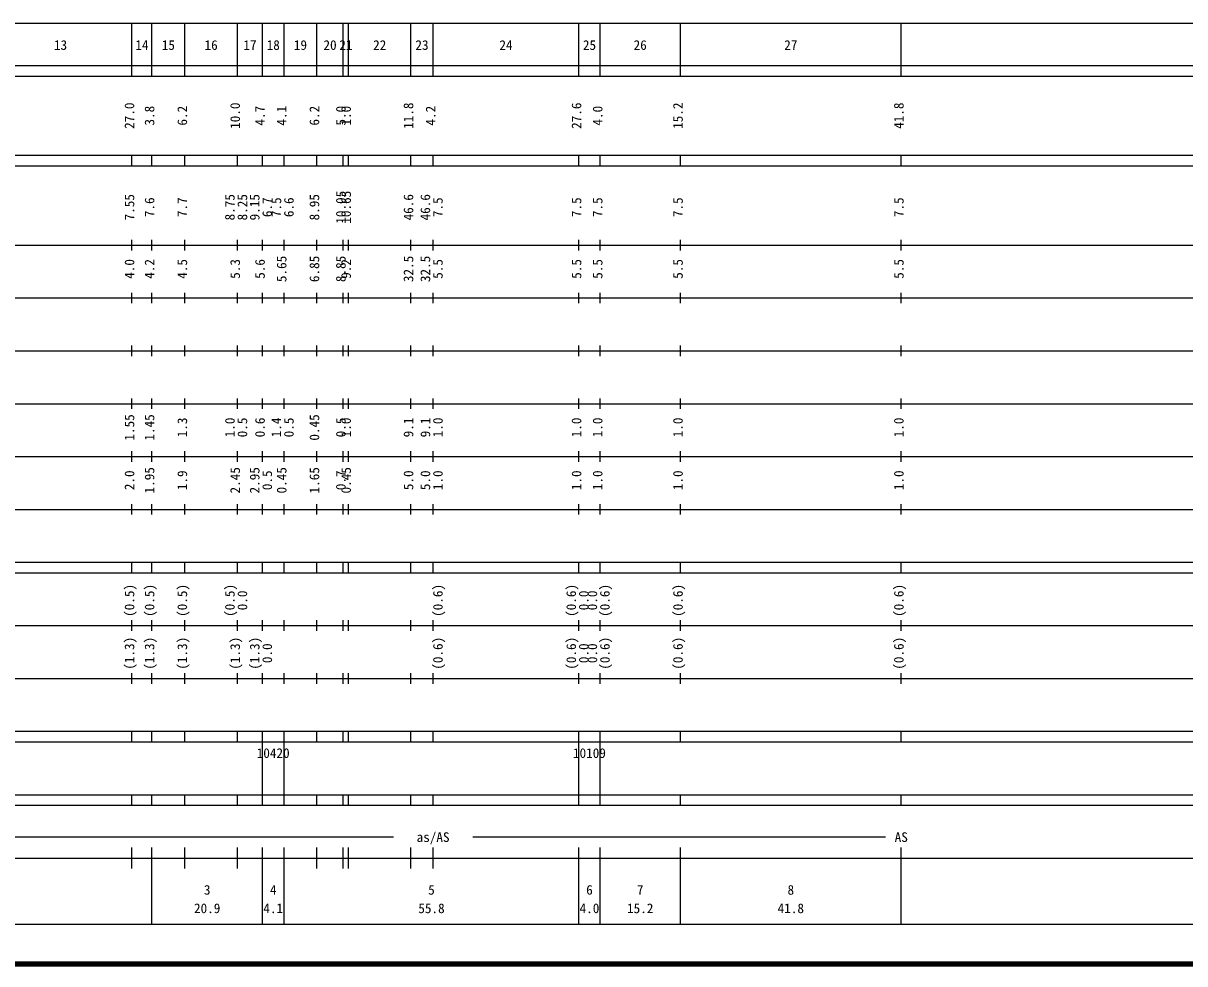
# Model space of a CAD drawing. Units: millimetres on the paper, enlarged 1000 times. Extents: x 40000 to 680000, y 20000 to 380000.
# Drawn here: x 243638 to 463456, y 20000 to 198000 of the extents above; entities that cross this region are included whole.
import ezdxf
from ezdxf.enums import TextEntityAlignment as Align

# ---------------------------------------------------------------- set-up
doc = ezdxf.new("R2010")
doc.units = ezdxf.units.MM
doc.header["$LTSCALE"] = 1000
doc.layers.add('M-TTL', color=2, linetype='Continuous', lineweight=140)
doc.layers.add('M-TTL-BAND', color=7, linetype='Continuous', lineweight=25)
doc.styles.add('ＭＳ ゴシック', font='')
doc.styles.get('ＭＳ ゴシック').set_extended_font_data('MS Gothic')

msp = doc.modelspace()

# ---------------------------------------------------------------- linework, layer by layer
at = {"layer": 'M-TTL'}
msp.add_line((40000, 20000), (680000, 20000), dxfattribs=at)
at = {"layer": 'M-TTL-BAND'}
for p, q in [((68000, 198000), (579000, 198000)), ((264200, 188000), (264200, 198000)), ((268000, 188000), (268000, 198000)), ((274200, 188000), (274200, 198000)), ((284200, 188000), (284200, 198000)), ((288900, 188000), (288900, 198000)), ((293000, 188000), (293000, 198000)), ((299200, 188000), (299200, 198000)), ((304200, 188000), (304200, 198000)), ((305200, 188000), (305200, 198000)), ((317000, 188000), (317000, 198000)), ((321200, 188000), (321200, 198000)), ((348800, 188000), (348800, 198000)), ((352800, 188000), (352800, 198000)), ((368000, 188000), (368000, 198000)), ((409800, 188000), (409800, 198000)), ((40000, 190000), (579000, 190000)), ((40000, 188000), (579000, 188000)), ((40000, 173000), (579000, 173000)), ((264200, 171000), (264200, 173000)), ((268000, 171000), (268000, 173000)), ((274200, 171000), (274200, 173000)), ((284200, 171000), (284200, 173000)), ((288900, 171000), (288900, 173000)), ((293000, 171000), (293000, 173000)), ((299200, 171000), (299200, 173000)), ((304200, 171000), (304200, 173000)), ((305200, 171000), (305200, 173000)), ((317000, 171000), (317000, 173000)), ((321200, 171000), (321200, 173000)), ((348800, 171000), (348800, 173000)), ((352800, 171000), (352800, 173000)), ((368000, 171000), (368000, 173000)), ((409800, 171000), (409800, 173000)), ((40000, 171000), (579000, 171000)), ((264200, 155000), (264200, 157000)), ((268000, 155000), (268000, 157000)), ((274200, 155000), (274200, 157000)), ((284200, 155000), (284200, 157000)), ((288900, 155000), (288900, 157000)), ((293000, 155000), (293000, 157000)), ((299200, 155000), (299200, 157000)), ((304200, 155000), (304200, 157000)), ((305200, 155000), (305200, 157000)), ((317000, 155000), (317000, 157000)), ((321200, 155000), (321200, 157000)), ((348800, 155000), (348800, 157000)), ((352800, 155000), (352800, 157000)), ((368000, 155000), (368000, 157000)), ((409800, 155000), (409800, 157000)), ((40000, 156000), (579000, 156000)), ((46000, 146000), (579000, 146000)), ((264200, 145000), (264200, 147000)), ((268000, 145000), (268000, 147000)), ((274200, 145000), (274200, 147000)), ((284200, 145000), (284200, 147000)), ((288900, 145000), (288900, 147000)), ((293000, 145000), (293000, 147000)), ((299200, 145000), (299200, 147000)), ((304200, 145000), (304200, 147000)), ((305200, 145000), (305200, 147000)), ((317000, 145000), (317000, 147000)), ((321200, 145000), (321200, 147000)), ((348800, 145000), (348800, 147000)), ((352800, 145000), (352800, 147000)), ((368000, 145000), (368000, 147000)), ((409800, 145000), (409800, 147000)), ((264200, 135000), (264200, 137000)), ((268000, 135000), (268000, 137000)), ((274200, 135000), (274200, 137000)), ((284200, 135000), (284200, 137000)), ((288900, 135000), (288900, 137000)), ((293000, 135000), (293000, 137000)), ((299200, 135000), (299200, 137000)), ((304200, 135000), (304200, 137000)), ((305200, 135000), (305200, 137000)), ((317000, 135000), (317000, 137000)), ((321200, 135000), (321200, 137000)), ((348800, 135000), (348800, 137000)), ((352800, 135000), (352800, 137000)), ((368000, 135000), (368000, 137000)), ((409800, 135000), (409800, 137000)), ((52000, 136000), (579000, 136000)), ((46000, 126000), (579000, 126000)), ((264200, 125000), (264200, 127000)), ((268000, 125000), (268000, 127000)), ((274200, 125000), (274200, 127000)), ((284200, 125000), (284200, 127000)), ((288900, 125000), (288900, 127000)), ((293000, 125000), (293000, 127000)), ((299200, 125000), (299200, 127000)), ((304200, 125000), (304200, 127000)), ((305200, 125000), (305200, 127000)), ((317000, 125000), (317000, 127000)), ((321200, 125000), (321200, 127000)), ((348800, 125000), (348800, 127000)), ((352800, 125000), (352800, 127000)), ((368000, 125000), (368000, 127000)), ((409800, 125000), (409800, 127000)), ((264200, 115000), (264200, 117000)), ((268000, 115000), (268000, 117000)), ((274200, 115000), (274200, 117000)), ((284200, 115000), (284200, 117000)), ((288900, 115000), (288900, 117000)), ((293000, 115000), (293000, 117000)), ((299200, 115000), (299200, 117000)), ((304200, 115000), (304200, 117000)), ((305200, 115000), (305200, 117000)), ((317000, 115000), (317000, 117000)), ((321200, 115000), (321200, 117000)), ((348800, 115000), (348800, 117000)), ((352800, 115000), (352800, 117000)), ((368000, 115000), (368000, 117000)), ((409800, 115000), (409800, 117000)), ((52000, 116000), (579000, 116000)), ((46000, 106000), (579000, 106000)), ((264200, 105000), (264200, 107000)), ((268000, 105000), (268000, 107000)), ((274200, 105000), (274200, 107000)), ((284200, 105000), (284200, 107000)), ((288900, 105000), (288900, 107000)), ((293000, 105000), (293000, 107000)), ((299200, 105000), (299200, 107000)), ((304200, 105000), (304200, 107000)), ((305200, 105000), (305200, 107000)), ((317000, 105000), (317000, 107000)), ((321200, 105000), (321200, 107000)), ((348800, 105000), (348800, 107000)), ((352800, 105000), (352800, 107000)), ((368000, 105000), (368000, 107000)), ((409800, 105000), (409800, 107000)), ((40000, 96000), (579000, 96000)), ((264200, 94000), (264200, 96000)), ((268000, 94000), (268000, 96000)), ((274200, 94000), (274200, 96000)), ((284200, 94000), (284200, 96000)), ((288900, 94000), (288900, 96000)), ((293000, 94000), (293000, 96000)), ((299200, 94000), (299200, 96000)), ((304200, 94000), (304200, 96000)), ((305200, 94000), (305200, 96000)), ((317000, 94000), (317000, 96000)), ((321200, 94000), (321200, 96000)), ((348800, 94000), (348800, 96000)), ((352800, 94000), (352800, 96000)), ((368000, 94000), (368000, 96000)), ((409800, 94000), (409800, 96000)), ((40000, 94000), (579000, 94000)), ((49000, 84000), (579000, 84000)), ((264200, 83000), (264200, 85000)), ((268000, 83000), (268000, 85000)), ((274200, 83000), (274200, 85000)), ((284200, 83000), (284200, 85000)), ((288900, 83000), (288900, 85000)), ((293000, 83000), (293000, 85000)), ((299200, 83000), (299200, 85000)), ((304200, 83000), (304200, 85000)), ((305200, 83000), (305200, 85000)), ((317000, 83000), (317000, 85000)), ((321200, 83000), (321200, 85000)), ((348800, 83000), (348800, 85000)), ((352800, 83000), (352800, 85000)), ((368000, 83000), (368000, 85000)), ((409800, 83000), (409800, 85000)), ((264200, 73000), (264200, 75000)), ((268000, 73000), (268000, 75000)), ((274200, 73000), (274200, 75000)), ((284200, 73000), (284200, 75000)), ((288900, 73000), (288900, 75000)), ((293000, 73000), (293000, 75000)), ((299200, 73000), (299200, 75000)), ((304200, 73000), (304200, 75000)), ((305200, 73000), (305200, 75000)), ((317000, 73000), (317000, 75000)), ((321200, 73000), (321200, 75000)), ((348800, 73000), (348800, 75000)), ((352800, 73000), (352800, 75000)), ((368000, 73000), (368000, 75000)), ((409800, 73000), (409800, 75000)), ((40000, 74000), (579000, 74000)), ((40000, 64000), (579000, 64000)), ((264200, 62000), (264200, 64000)), ((268000, 62000), (268000, 64000)), ((274200, 62000), (274200, 64000)), ((284200, 62000), (284200, 64000)), ((288900, 62000), (288900, 64000)), ((293000, 62000), (293000, 64000)), ((299200, 62000), (299200, 64000)), ((304200, 62000), (304200, 64000)), ((305200, 62000), (305200, 64000)), ((317000, 62000), (317000, 64000)), ((321200, 62000), (321200, 64000)), ((348800, 62000), (348800, 64000)), ((352800, 62000), (352800, 64000)), ((368000, 62000), (368000, 64000)), ((409800, 62000), (409800, 64000)), ((40000, 62000), (579000, 62000)), ((288900, 52000), (288900, 62000)), ((293000, 52000), (293000, 62000)), ((348800, 52000), (348800, 62000)), ((352800, 52000), (352800, 62000)), ((40000, 52000), (579000, 52000)), ((264200, 50000), (264200, 52000)), ((268000, 50000), (268000, 52000)), ((274200, 50000), (274200, 52000)), ((284200, 50000), (284200, 52000)), ((288900, 50000), (288900, 52000)), ((293000, 50000), (293000, 52000)), ((299200, 50000), (299200, 52000)), ((304200, 50000), (304200, 52000)), ((305200, 50000), (305200, 52000)), ((317000, 50000), (317000, 52000)), ((321200, 50000), (321200, 52000)), ((348800, 50000), (348800, 52000)), ((352800, 50000), (352800, 52000)), ((368000, 50000), (368000, 52000)), ((409800, 50000), (409800, 52000)), ((40000, 50000), (579000, 50000)), ((71000, 44000), (313700, 44000)), ((328700, 44000), (406800, 44000)), ((264200, 38000), (264200, 42000)), ((268000, 27500), (268000, 42000)), ((274200, 38000), (274200, 42000)), ((284200, 38000), (284200, 42000)), ((288900, 27500), (288900, 42000)), ((293000, 27500), (293000, 42000)), ((299200, 38000), (299200, 42000)), ((304200, 38000), (304200, 42000)), ((305200, 38000), (305200, 42000)), ((317000, 38000), (317000, 42000)), ((321200, 38000), (321200, 42000)), ((348800, 27500), (348800, 42000)), ((352800, 27500), (352800, 42000)), ((368000, 27500), (368000, 42000)), ((409800, 27500), (409800, 42000)), ((40000, 40000), (579000, 40000)), ((68000, 27500), (579000, 27500))]:
    msp.add_line(p, q, dxfattribs=at)

# ---------------------------------------------------------------- texts
at = {"layer": 'M-TTL-BAND', "style": 'ＭＳ ゴシック'}
for s, p in [('13', (250700, 192405)), ('14', (266100, 192405)), ('15', (271100, 192405)), ('16', (279200, 192405)), ('17', (286550, 192405)), ('18', (290950, 192405)), ('19', (296100, 192405)), ('20', (301700, 192405)), ('21', (304700, 192405)), ('22', (311100, 192405)), ('23', (319100, 192405)), ('24', (335000, 192405)), ('25', (350800, 192405)), ('26', (360400, 192405)), ('27', (388900, 192405)), ('as/AS', (321200, 42500)), ('AS', (409800, 42500)), ('3', (278450, 32523)), ('4', (290950, 32523)), ('5', (320900, 32523)), ('6', (350800, 32523)), ('7', (360400, 32523)), ('8', (388900, 32523)), ('20.9', (278450, 29033)), ('4.1', (290950, 29033)), ('55.8', (320900, 29033)), ('4.0', (350800, 29033)), ('15.2', (360400, 29033)), ('41.8', (388900, 29033))]:
    msp.add_text(s, height=1833, dxfattribs=at).set_placement(p, align=Align.BOTTOM_CENTER)
for s, p in [('27.0', (265200, 180500)), ('10.0', (285200, 180500)), ('11.8', (318000, 180500)), ('27.6', (349800, 180500)), ('15.2', (369000, 180500)), ('41.8', (410800, 180500)), ('3.8', (269000, 180500)), ('6.2', (275200, 180500)), ('4.7', (289900, 180500)), ('4.1', (294000, 180500)), ('6.2', (300200, 180500)), ('5.0', (305200, 180500)), ('1.0', (306200, 180500)), ('4.2', (322200, 180500)), ('4.0', (353800, 180500)), ('7.55', (265200, 163174)), ('7.6', (269000, 163174)), ('7.7', (275200, 163174)), ('8.75', (284200, 163174)), ('8.25', (286570, 163174)), ('9.15', (288900, 163174)), ('6.7', (291270, 163174)), ('7.5', (293000, 163174)), ('6.6', (295370, 163174)), ('8.95', (300200, 163174)), ('10.05', (305200, 163174)), ('10.65', (306200, 163174)), ('46.6', (318000, 163174)), ('46.6', (321200, 163174)), ('7.5', (323570, 163174)), ('7.5', (349800, 163174)), ('7.5', (353800, 163174)), ('7.5', (369000, 163174)), ('7.5', (410800, 163174)), ('4.0', (265200, 151500)), ('4.2', (269000, 151500)), ('4.5', (275200, 151500)), ('5.3', (285200, 151500)), ('5.6', (289900, 151500)), ('5.65', (294000, 151500)), ('6.85', (300200, 151500)), ('8.85', (305200, 151500)), ('9.2', (306200, 151500)), ('32.5', (318000, 151500)), ('32.5', (321200, 151500)), ('5.5', (323570, 151500)), ('5.5', (349800, 151500)), ('5.5', (353800, 151500)), ('5.5', (369000, 151500)), ('5.5', (410800, 151500)), ('1.55', (265200, 121500)), ('1.45', (269000, 121500)), ('1.3', (275200, 121500)), ('1.0', (284200, 121500)), ('0.5', (286570, 121500)), ('0.6', (289900, 121500)), ('1.4', (293000, 121500)), ('0.5', (295370, 121500)), ('0.45', (300200, 121500)), ('0.5', (305200, 121500)), ('1.0', (306200, 121500)), ('9.1', (318000, 121500)), ('9.1', (321200, 121500)), ('1.0', (323570, 121500)), ('1.0', (349800, 121500)), ('1.0', (353800, 121500)), ('1.0', (369000, 121500)), ('1.0', (410800, 121500)), ('2.0', (265200, 111500)), ('1.95', (269000, 111500)), ('1.9', (275200, 111500)), ('2.45', (285200, 111500)), ('2.95', (288900, 111500)), ('0.5', (291270, 111500)), ('0.45', (294000, 111500)), ('1.65', (300200, 111500)), ('0.7', (305200, 111500)), ('0.45', (306200, 111500)), ('5.0', (318000, 111500)), ('5.0', (321200, 111500)), ('1.0', (323570, 111500)), ('1.0', (349800, 111500)), ('1.0', (353800, 111500)), ('1.0', (369000, 111500)), ('1.0', (410800, 111500)), ('(0.5)', (265200, 88764)), ('(0.5)', (269000, 88764)), ('(0.5)', (275200, 88764)), ('(0.5)', (284200, 88764)), ('0.0', (286570, 88764)), ('(0.6)', (323570, 88764)), ('(0.6)', (348800, 88764)), ('0.0', (351170, 88764)), ('0.0', (352800, 88764)), ('(0.6)', (355170, 88764)), ('(0.6)', (369000, 88764)), ('(0.6)', (410800, 88764)), ('(1.3)', (265200, 78764)), ('(1.3)', (269000, 78764)), ('(1.3)', (275200, 78764)), ('(1.3)', (285200, 78764)), ('(1.3)', (288900, 78764)), ('(0.6)', (323570, 78764)), ('(0.6)', (348800, 78764)), ('(0.6)', (355170, 78764)), ('(0.6)', (369000, 78764)), ('(0.6)', (410800, 78764)), ('0.0', (291270, 78764)), ('0.0', (351170, 78764)), ('0.0', (352800, 78764))]:
    msp.add_text(s, height=1833, rotation=90, dxfattribs=at).set_placement(p, align=Align.BOTTOM_CENTER)
for s, p in [('10420', (287825, 58405)), ('10109', (347675, 58405))]:
    msp.add_text(s, height=1833, dxfattribs=at).set_placement(p, align=Align.BOTTOM_LEFT)

doc.saveas('drawing.dxf')
